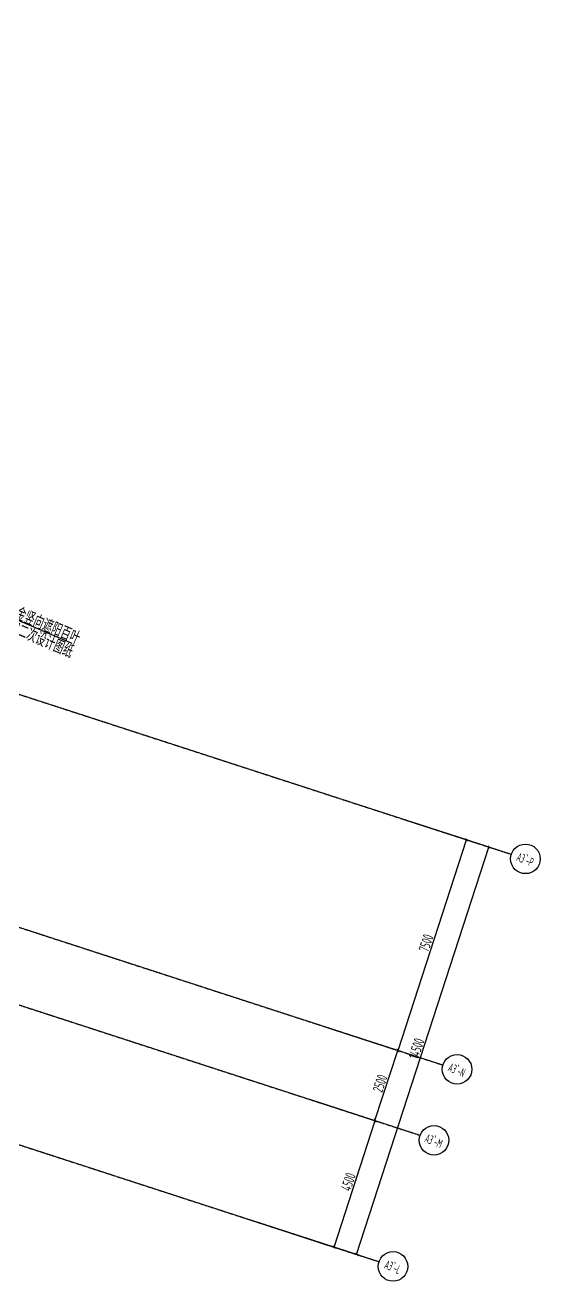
# Model space of a CAD drawing. Extents: x 11778731 to 12007717, y -6694179 to -6314888.
# Drawn here: x 11990124 to 12007717, y -6418321 to -6375651 of the extents above; entities that cross this region are included whole.
import ezdxf
from ezdxf.enums import TextEntityAlignment as Align

# ---------------------------------------------------------------- set-up
doc = ezdxf.new("R2010")
doc.units = 0
doc.header["$LTSCALE"] = 10
doc.header["$MEASUREMENT"] = 0
doc.linetypes.add('A3-RG-axis-100$0$CENTER', pattern=[2, 1.25, -0.25, 0.25, -0.25])
for name, color, linetype in [('A3-RB-5F-100$0$A-DIMS-100', 1, 'Continuous'), ('A3-RG-axis-100$0$A-DIMS-100', 1, 'Continuous'), ('A3-RG-axis-100$0$A-GRID', 1, 'A3-RG-axis-100$0$CENTER'), ('A3-RG-axis-100$0$A-SYMB', 4, 'Continuous'), ('A3-SYMB-5F-100$0$A-SYMB', 4, 'Continuous'), ('A3-SYMB-5F-100$0$A-SYMB-AREA', 4, 'Continuous'), ('A3-SYMB-5F-100$0$A-SYMB-NAME', 4, 'Continuous'), ('A3-SYMB-5F-100$0$A-SYMB-NAME-E', 4, 'Continuous')]:
    doc.layers.add(name, color=color, linetype=linetype)
doc.styles.add('A3-RB-5F-100$0$XD2008', font='xd-hzs.shx', dxfattribs={"width": 0.7, "bigfont": 'xd-hztxt.shx'})
doc.styles.add('A3-RG-axis-100$0$$0$XD2008', font='xd-hzs.shx', dxfattribs={"width": 0.7, "bigfont": 'xd-hztxt.shx'})
doc.styles.add('A3-RG-axis-100$0$XD2008', font='xd-hzs.shx', dxfattribs={"width": 0.7, "bigfont": 'xd-hztxt.shx'})
doc.styles.add('A3-SYMB-5F-100$0$ECADI', font='hzs.shx', dxfattribs={"width": 0.7, "bigfont": 'hztxt.shx'})
doc.dimstyles.new('A3-RB-5F-100$0$XD100', dxfattribs={"dimscale": 100, "dimtxt": 3.5, "dimasz": 1.5, "dimexe": 1, "dimexo": 2, "dimgap": 0.5, "dimtad": 1, "dimdec": 0, "dimdsep": 46, "dimtxsty": 'A3-RB-5F-100$0$XD2008', "dimcen": 2.5, "dimclrt": 4, "dimaunit": 1, "dimadec": 0, "dimazin": 0, "dimtfac": 1, "dimtdec": 0, "dimtix": 1, "dimtmove": 0, "dimatfit": 3, "dimfxl": 0, "dimtolj": 1, "dimtzin": 0, "dimarcsym": 0})
doc.dimstyles.new('A3-RG-axis-100$0$XD100$0', dxfattribs={"dimscale": 100, "dimtxt": 3.5, "dimasz": 1, "dimexe": 1, "dimexo": 2, "dimgap": 0.5, "dimtad": 1, "dimdec": 0, "dimdsep": 46, "dimtxsty": 'A3-RG-axis-100$0$XD2008', "dimblk1": 'A3-RG-axis-100$0$_ARCHTICK', "dimblk2": 'A3-RG-axis-100$0$_ARCHTICK', "dimsah": 1, "dimcen": 2.5, "dimclrt": 4, "dimaunit": 1, "dimadec": 0, "dimazin": 0, "dimtfac": 1, "dimtdec": 0, "dimtix": 1, "dimtmove": 0, "dimatfit": 3, "dimfxl": 0, "dimtolj": 1, "dimtzin": 0, "dimarcsym": 0})

# ---------------------------------------------------------------- blocks, each defined once
blk = doc.blocks.new('A3-RG-axis-100$0$$0$ECADI-TAG-GRID')
at = {"color": 13}
blk.add_circle((0, 0), 5, dxfattribs=at)
at = {"style": 'A3-RG-axis-100$0$$0$XD2008', "width": 0.7}
blk.add_attdef('GRID', text='', height=5, dxfattribs=at).set_placement((0, 0), align=Align.MIDDLE)
blk = doc.blocks.new('A3-RG-axis-100$0$_ARCHTICK')
at = {"color": 0, "linetype": 'ByBlock', "const_width": 0.15}
blk.add_lwpolyline([(-0.5, -0.5), (0.5, 0.5)], dxfattribs=at)
blk = doc.blocks.new('*D296')
at = {"layer": 'A3-RG-axis-100$0$A-DIMS-100', "color": 0, "lineweight": -2}
for p, q in [((11999854, -6412043), (12002069, -6412762)), ((12000583, -6417011), (12001974, -6412731)), ((11998463, -6416322), (12000678, -6417042))]:
    blk.add_line(p, q, dxfattribs=at)
at = {"layer": 'Defpoints', "color": 0}
for p in [(11999663, -6411981), (12001974, -6412731), (11998273, -6416261)]:
    blk.add_point(p, dxfattribs=at)
at = {"layer": 'A3-RG-axis-100$0$A-DIMS-100', "color": 0, "lineweight": -2, "xscale": 100, "yscale": 100, "zscale": 100}
for p, rotation in [((12001974, -6412731), 71.99999999988464), ((12000583, -6417011), 251.9999999998846)]:
    blk.add_blockref('A3-RG-axis-100$0$_ARCHTICK', p, dxfattribs=dict(at, rotation=rotation))
at = {"layer": 'A3-RG-axis-100$0$A-DIMS-100', "color": 4, "insert": (12001065, -6414802), "char_height": 350, "attachment_point": 5, "rotation": 72, "style": 'A3-RG-axis-100$0$XD2008'}
blk.add_mtext('\\A1;4500', dxfattribs=at)
blk = doc.blocks.new('*D265')
at = {"layer": 'A3-RG-axis-100$0$A-DIMS-100', "color": 0, "lineweight": -2}
for p, q in [((12001188, -6409848), (12002833, -6410382)), ((12001965, -6412729), (12002738, -6410351)), ((11999750, -6412009), (12002060, -6412760))]:
    blk.add_line(p, q, dxfattribs=at)
at = {"layer": 'Defpoints', "color": 0}
for p in [(12000998, -6409786), (12002738, -6410351), (11999560, -6411947)]:
    blk.add_point(p, dxfattribs=at)
at = {"layer": 'A3-RG-axis-100$0$A-DIMS-100', "color": 0, "lineweight": -2, "xscale": 100, "yscale": 100, "zscale": 100}
for p, rotation in [((12002738, -6410351), 71.99999999988464), ((12001965, -6412729), 251.9999999998846)]:
    blk.add_blockref('A3-RG-axis-100$0$_ARCHTICK', p, dxfattribs=dict(at, rotation=rotation))
at = {"layer": 'A3-RG-axis-100$0$A-DIMS-100', "color": 4, "insert": (12002137, -6411470), "char_height": 350, "attachment_point": 5, "rotation": 72, "style": 'A3-RG-axis-100$0$XD2008'}
blk.add_mtext('\\A1;2500', dxfattribs=at)
blk = doc.blocks.new('*D266')
at = {"layer": 'A3-RG-axis-100$0$A-DIMS-100', "color": 0, "lineweight": -2}
for p, q in [((12003520, -6402719), (12005164, -6403253)), ((12002751, -6410356), (12005069, -6403223)), ((12000523, -6409631), (12002847, -6410386))]:
    blk.add_line(p, q, dxfattribs=at)
at = {"layer": 'Defpoints', "color": 0}
for p in [(12003329, -6402657), (12005069, -6403223), (12000333, -6409570)]:
    blk.add_point(p, dxfattribs=at)
at = {"layer": 'A3-RG-axis-100$0$A-DIMS-100', "color": 0, "lineweight": -2, "xscale": 100, "yscale": 100, "zscale": 100}
for p, rotation in [((12005069, -6403223), 71.99999999988464), ((12002751, -6410356), 251.9999999998846)]:
    blk.add_blockref('A3-RG-axis-100$0$_ARCHTICK', p, dxfattribs=dict(at, rotation=rotation))
at = {"layer": 'A3-RG-axis-100$0$A-DIMS-100', "color": 4, "insert": (12003696, -6406720), "char_height": 350, "attachment_point": 5, "rotation": 72, "style": 'A3-RG-axis-100$0$XD2008'}
blk.add_mtext('\\A1;7500', dxfattribs=at)
blk = doc.blocks.new('*D267')
at = {"layer": 'A3-RG-axis-100$0$A-DIMS-100', "color": 0, "lineweight": -2}
for p, q in [((12002945, -6402532), (12005920, -6403499)), ((12001344, -6417258), (12005825, -6403468)), ((11997789, -6416103), (12001439, -6417289))]:
    blk.add_line(p, q, dxfattribs=at)
at = {"layer": 'Defpoints', "color": 0}
for p in [(12002755, -6402471), (12005825, -6403468), (11997599, -6416042)]:
    blk.add_point(p, dxfattribs=at)
at = {"layer": 'A3-RG-axis-100$0$A-DIMS-100', "color": 0, "lineweight": -2, "xscale": 100, "yscale": 100, "zscale": 100}
for p, rotation in [((12005825, -6403468), 71.99999999988464), ((12001344, -6417258), 251.9999999998846)]:
    blk.add_blockref('A3-RG-axis-100$0$_ARCHTICK', p, dxfattribs=dict(at, rotation=rotation))
at = {"layer": 'A3-RG-axis-100$0$A-DIMS-100', "color": 4, "insert": (12003370, -6410294), "char_height": 350, "attachment_point": 5, "rotation": 72, "style": 'A3-RG-axis-100$0$XD2008'}
blk.add_mtext('\\A1;14500', dxfattribs=at)
blk = doc.blocks.new('A3-SYMB-5F-100$0$ECADI-TAG-ROOM')
at = {"layer": 'A3-SYMB-5F-100$0$A-SYMB-AREA', "style": 'A3-SYMB-5F-100$0$ECADI', "width": 0.7}
blk.add_attdef('340M2', text='', height=2.5, dxfattribs=at).set_placement((7.17, -1.75), align=Align.MIDDLE_LEFT)
at = {"layer": 'A3-SYMB-5F-100$0$A-SYMB-NAME', "style": 'A3-SYMB-5F-100$0$ECADI', "width": 0.7}
blk.add_attdef('CHINESENAME', (-5.13, 0.09), '', height=4.5, dxfattribs=at)
at = {"layer": 'A3-SYMB-5F-100$0$A-SYMB-NAME-E', "style": 'A3-SYMB-5F-100$0$ECADI', "width": 0.7}
for tag, p in [('ENGLISHHIGH', (-5.13, 8.04)), ('ENGLISHLOW', (-5.13, 4.84))]:
    blk.add_attdef(tag, p, '', height=2.5, dxfattribs=at)
blk = doc.blocks.new('A3-SYMB-5F-100')
at = {"layer": 'A3-SYMB-5F-100$0$A-SYMB'}
blk.add_lwpolyline([(11986642, -6395986), (11988520, -6395218), (11991705, -6396570)], dxfattribs=at)
ref = blk.add_blockref('A3-SYMB-5F-100$0$ECADI-TAG-ROOM', (11989718, -6395609), dxfattribs=dict(at, xscale=-99.99999999989045, yscale=100.0000000001164, rotation=337.0000000000113))
ref.add_attrib('CHINESENAME', '外挂铝合金竖向遮阳百叶', (11988520, -6395218), dxfattribs={"height": 450, "rotation": 337, "style": 'A3-SYMB-5F-100$0$ECADI', "width": 0.7})
ref = blk.add_blockref('A3-SYMB-5F-100$0$ECADI-TAG-ROOM', (11989488, -6396063), dxfattribs=dict(at, xscale=-99.99999999989045, yscale=100.0000000001164, rotation=337.0000000000113))
ref.add_attrib('CHINESENAME', '详专业厂家二次设计图纸', (11988289, -6395672), dxfattribs={"height": 450, "rotation": 337, "style": 'A3-SYMB-5F-100$0$ECADI', "width": 0.7})
blk = doc.blocks.new('A3-RB-5F-100$0$_ARCHTICK')
at = {"color": 0, "linetype": 'ByBlock', "const_width": 0.15}
blk.add_lwpolyline([(-0.5, -0.5), (0.5, 0.5)], dxfattribs=at)
blk = doc.blocks.new('*D599')
at = {"layer": 'A3-RB-5F-100$0$A-DIMS-100', "color": 0, "lineweight": -2}
blk.add_arc((11972698, -6407951), 1303, 272.5012, 342, dxfattribs=at)
at = {"layer": 'Defpoints', "color": 0}
for p in [(11907917, -6386902), (11972698, -6407951), (11973262, -6409125), (12002105, -6417506), (11973361, -6423134)]:
    blk.add_point(p, dxfattribs=at)
at = {"layer": 'A3-RB-5F-100$0$A-DIMS-100', "color": 0, "lineweight": -2, "xscale": 100, "yscale": 100, "zscale": 100}
for p, rotation in [((11973937, -6408353), 71.99999999989159), ((11972755, -6409253), 182.5012166517161)]:
    blk.add_blockref('A3-RB-5F-100$0$_ARCHTICK', p, dxfattribs=dict(at, rotation=rotation))
at = {"layer": 'A3-RB-5F-100$0$A-DIMS-100', "color": 4, "insert": (11973330, -6408782), "char_height": 350, "attachment_point": 5, "rotation": 37.2506, "style": 'A3-RB-5F-100$0$XD2008'}
blk.add_mtext('\\A1;69°29\'56"', dxfattribs=at)
blk = doc.blocks.new('A3-RG-axis-100')
at = {"layer": 'A3-RG-axis-100$0$A-GRID'}
for p, q in [((11908702.6, -6371911.2), (12006585.7, -6403715.4)), ((11908160.7, -6382249.8), (12003495.5, -6413225.9)), ((11907916.9, -6386902.1), (12002104.9, -6417505.7)), ((11940623, -6390168.8), (12004268, -6410848.3))]:
    blk.add_line(p, q, dxfattribs=at)
at = {"layer": 'A3-RG-axis-100$0$A-SYMB'}
ref = blk.add_blockref('A3-RG-axis-100$0$$0$ECADI-TAG-GRID', (12007061, -6403870.4), dxfattribs=dict(at, xscale=100, yscale=100, zscale=100, rotation=337))
ref.add_attrib('GRID', 'A3`-P', dxfattribs={"layer": '0', "height": 300, "rotation": 337, "style": 'A3-RG-axis-100$0$$0$XD2008', "width": 0.5}).set_placement((12007061, -6403870.4), align=Align.MIDDLE)
ref = blk.add_blockref('A3-RG-axis-100$0$$0$ECADI-TAG-GRID', (12004746.2, -6410994.4), dxfattribs=dict(at, xscale=100, yscale=100, zscale=100, rotation=337))
ref.add_attrib('GRID', 'A3`-N', dxfattribs={"layer": '0', "height": 300, "rotation": 337, "style": 'A3-RG-axis-100$0$$0$XD2008', "width": 0.5}).set_placement((12004746.2, -6410994.4), align=Align.MIDDLE)
ref = blk.add_blockref('A3-RG-axis-100$0$$0$ECADI-TAG-GRID', (12003965.7, -6413396), dxfattribs=dict(at, xscale=100, yscale=100, zscale=100, rotation=337))
ref.add_attrib('GRID', 'A3`-M', dxfattribs={"layer": '0', "height": 300, "rotation": 337, "style": 'A3-RG-axis-100$0$$0$XD2008', "width": 0.5}).set_placement((12003965.7, -6413396), align=Align.MIDDLE)
ref = blk.add_blockref('A3-RG-axis-100$0$$0$ECADI-TAG-GRID', (12002578.8, -6417665), dxfattribs=dict(at, xscale=100, yscale=100, zscale=100, rotation=337))
ref.add_attrib('GRID', 'A3`-L', dxfattribs={"layer": '0', "height": 300, "rotation": 337, "style": 'A3-RG-axis-100$0$$0$XD2008', "width": 0.5}).set_placement((12002578.8, -6417665), align=Align.MIDDLE)
at = {"layer": 'A3-RG-axis-100$0$A-DIMS-100'}
for base, p1, p2, picture, middle in [((12005824.8, -6403468.1), (11997598.8, -6416041.6), (12002754.7, -6402470.6), '*D267', (12003370.5, -6410293.8)), ((12005069.1, -6403222.6), (12000332.6, -6409569.6), (12003329.3, -6402657.3), '*D266', (12003696.3, -6406719.5)), ((12002737.7, -6410351), (11999560, -6411947.2), (12000997.9, -6409785.8), '*D265', (12002137.4, -6411470.3)), ((12001973.8, -6412731.5), (11998272.8, -6416260.5), (11999663.4, -6411980.8), '*D296', (12001064.5, -6414801.8))]:
    dim = blk.add_linear_dim(base=base, p1=p1, p2=p2, angle=72, dimstyle='A3-RG-axis-100$0$XD100$0', override={"dimasz": 1}, dxfattribs=at)
    dim.commit()
    dim.dimension.update_dxf_attribs({"geometry": picture, "text_midpoint": middle})
blk = doc.blocks.new('A3-RB-5F-100')
at = {"layer": 'A3-RB-5F-100$0$A-DIMS-100'}
dim = blk.add_angular_dim_2l(base=(11973262.4, -6409125.3), line1=((11907916.9, -6386902.1), (12002104.9, -6417505.7)), line2=((11972698, -6407950.8), (11973361.2, -6423133.6)), dimstyle='A3-RB-5F-100$0$XD100', override={"dimasz": 1, "dimblk1": 'A3-RB-5F-100$0$_ARCHTICK', "dimblk2": 'A3-RB-5F-100$0$_ARCHTICK', "dimsah": 1, "dimadec": 3}, dxfattribs=at)
dim.commit()
dim.dimension.update_dxf_attribs({"geometry": '*D599', "text_midpoint": (11973330.4, -6408782.4)})

msp = doc.modelspace()

# ---------------------------------------------------------------- block references
for name in ['A3-RB-5F-100', 'A3-RG-axis-100', 'A3-SYMB-5F-100']:
    msp.add_blockref(name, (0, 0))

doc.saveas('drawing.dxf')
